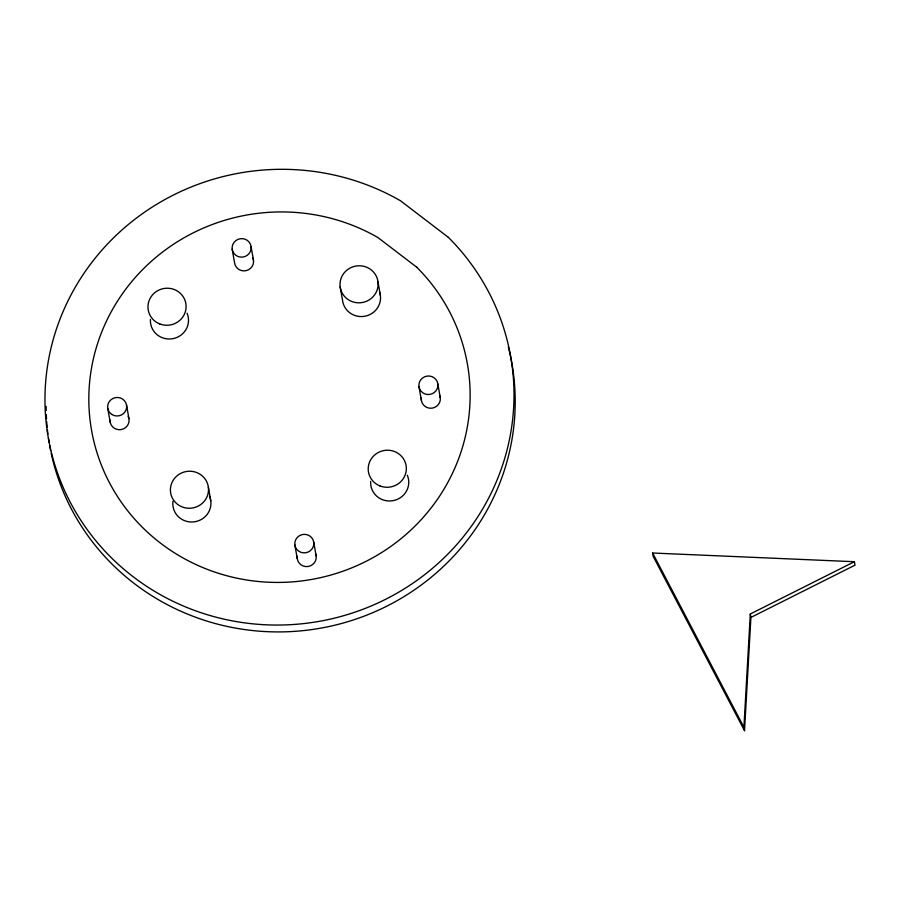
<?xml version="1.0" encoding="UTF-8"?>
<svg xmlns="http://www.w3.org/2000/svg" width="900" height="900" viewBox="0 0 900 900"><rect width="100%" height="100%" fill="white"/><g stroke="black" fill="none" stroke-linecap="round" stroke-linejoin="round"><path stroke-width="1.35" d="M744.514 730.688L743.918 727.256L750.308 613.991L854.393 561.712L855 565.155L750.915 617.423L744.514 730.688L653.22 556.447L652.613 553.016L854.393 561.712M652.613 553.016L743.918 727.256M750.308 613.991L750.915 617.423M437.85 383.951A9.54 9.259 -10 0 1 424.744 393.851A9.54 9.259 -10 0 1 422.595 377.966A9.54 9.259 -10 0 1 437.85 383.951L440.269 397.688M418.95 386.561L421.369 400.286M377.966 281.689A19.08 18.506 -10 0 1 351.765 301.489A19.08 18.506 -10 0 1 347.456 269.719A19.08 18.506 -10 0 1 377.966 281.689L380.385 295.425M340.155 286.909L342.585 300.645A19.08 18.506 -10 0 0 365.816 316.035A19.08 18.506 -10 0 0 379.53 291.892M313.751 542.306A9.54 9.259 -10 0 1 300.656 552.206A9.54 9.259 -10 0 1 298.496 536.321A9.54 9.259 -10 0 1 313.751 542.306L316.181 556.043M251.078 246.578A9.54 9.259 -10 0 1 237.982 256.477A9.54 9.259 -10 0 1 235.822 240.593A9.54 9.259 -10 0 1 251.078 246.578L253.496 260.314M294.851 544.916L297.27 558.653M232.178 249.188L234.596 262.924A9.54 9.259 -10 0 0 246.51 270.54A9.54 9.259 -10 0 0 252.855 257.985M208.361 487.136A19.08 18.506 -10 0 1 182.16 506.925A19.08 18.506 -10 0 1 177.851 475.166A19.08 18.506 -10 0 1 208.361 487.136L210.78 500.873M126.506 404.831L128.925 418.556M107.809 408.623L110.228 422.359M128.126 416.284A9.54 9.259 -10 0 1 121.433 429.525A9.54 9.259 -10 0 1 110.07 419.94M315.529 553.714A9.54 9.259 -10 0 1 307.969 566.516A9.54 9.259 -10 0 1 297.27 556.234M439.627 395.359A9.54 9.259 -10 0 1 432.056 408.161A9.54 9.259 -10 0 1 421.369 397.868M508.298 346.804A234.731 227.655 -10 0 1 333.09 625.613A234.731 227.655 -10 0 1 51.188 453.262M50.614 450.551A234.731 227.655 -10 0 1 49.579 445.095M49.106 442.361A234.731 227.655 -10 0 1 48.465 438.233M47.902 434.093A234.731 227.655 -10 0 1 47.419 429.941M47.149 427.162A234.731 227.655 -10 0 1 46.688 421.605M46.519 418.838A234.731 227.655 -10 0 1 46.328 414.675M46.204 410.524A234.731 227.655 -10 0 1 46.17 406.384M407.317 475.211A19.08 18.506 -10 0 1 392.805 500.715A19.08 18.506 -10 0 1 370.676 481.444M187.065 313.211A19.08 18.506 -10 0 1 172.553 338.726A19.08 18.506 -10 0 1 150.435 319.455M209.486 496.204A19.08 18.506 -10 0 1 194.366 521.82A19.08 18.506 -10 0 1 172.98 501.244M448.324 237.319L400.444 200.734A234.731 227.655 -10 0 0 46.271 375.536A234.731 227.655 -10 0 0 355.635 611.921A234.731 227.655 -10 0 0 448.324 237.319M416.745 267.221L377.82 237.487A190.822 185.074 -10 0 0 89.888 379.586A190.822 185.074 -10 0 0 341.392 571.748A190.822 185.074 -10 0 0 416.745 267.221M111.859 414.473A9.54 9.259 -10 0 0 126.664 407.239A9.54 9.259 -10 0 0 112.95 398.452A9.54 9.259 -10 0 0 111.859 414.473M379.98 485.933A19.08 18.506 -10 0 0 406.181 466.132A19.08 18.506 -10 0 0 375.671 454.162A19.08 18.506 -10 0 0 379.98 485.933M159.739 323.933A19.08 18.506 -10 0 0 185.94 304.132A19.08 18.506 -10 0 0 155.43 292.162A19.08 18.506 -10 0 0 159.739 323.933"/></g></svg>
